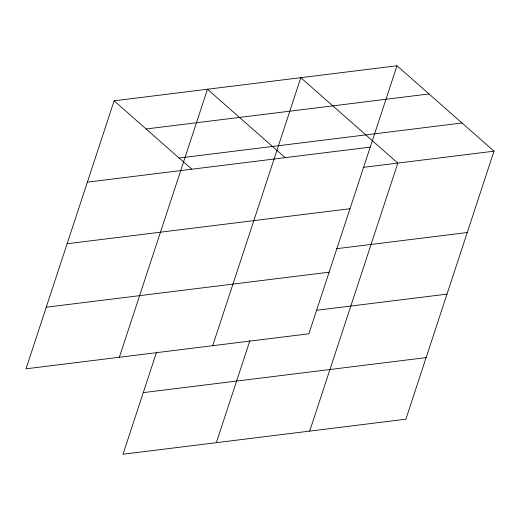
<?xml version="1.0" encoding="UTF-8"?>
<svg xmlns="http://www.w3.org/2000/svg" width="520" height="520" viewBox="0 0 520 520"><rect width="100%" height="100%" fill="white"/><g stroke="black" fill="none" stroke-linecap="round" stroke-linejoin="round"><path stroke-width="0.78" d="M397 65.767L114.12 100.802L26 368.823L308.88 333.788L397 65.767L494 151.177L405.88 419.198L122.999 454.233L156.578 352.099M119.353 357.26L207.474 89.239L285.142 157.631M212.7 345.703L300.82 77.681L397.82 163.091L309.699 431.113M216.346 442.669L249.925 340.541M146.133 128.986L429.013 93.951M179.108 158.022L461.988 122.993M87.373 182.143L370.26 147.115M363.214 167.375L494 151.177M67.119 243.75L350.006 208.715M336.473 248.722L467.253 232.525M46.254 307.216L329.134 272.188M316.219 310.323L446.999 294.125M143.254 392.626L426.134 357.598M114.12 100.802L191.796 169.195"/></g></svg>
